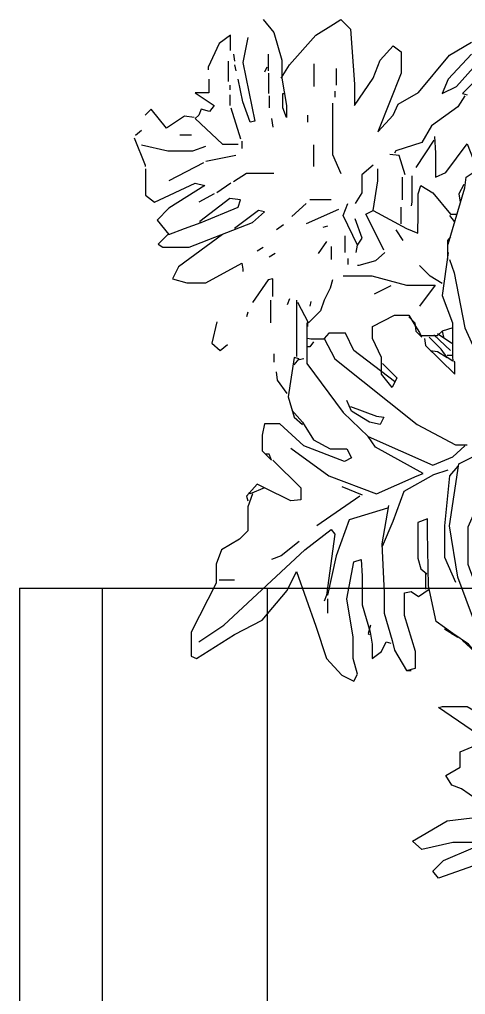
# Model space of a CAD drawing. Extents: x -109 to 1815, y -14679 to 345.
# Drawn here: x -96.349 to -96.079, y -55.306 to -54.716 of the extents above; entities that cross this region are included whole.
import ezdxf

# ---------------------------------------------------------------- set-up
doc = ezdxf.new("R2010")
doc.units = 0
doc.header["$MEASUREMENT"] = 0
doc.layers.get('0').update_dxf_attribs({"linetype": 'CONTINUOUS'})
doc.layers.add('linha-vista-3', color=1, linetype='CONTINUOUS')

# ---------------------------------------------------------------- blocks, each defined once
blk = doc.blocks.new('JARDIM_5')
at = {"linetype": 'Continuous'}
for points in [[(-0.42178, 0.31063), (-0.41248, 0.29927), (-0.40577, 0.27552), (-0.40577, 0.26002), (-0.40164, 0.23627), (-0.40164, 0.22594), (-0.40474, 0.23421), (-0.40474, 0.2466), (-0.40319, 0.2466)], [(-0.40628, 0.26002), (-0.39905, 0.27138), (-0.37634, 0.2972), (-0.36084, 0.3065), (-0.35465, 0.31063), (-0.34639, 0.30237), (-0.34277, 0.25486), (-0.34277, 0.23627), (-0.32676, 0.26002), (-0.32057, 0.27552), (-0.30921, 0.28791), (-0.30249, 0.28275), (-0.30249, 0.26415), (-0.32263, 0.21355), (-0.30921, 0.22801), (-0.30508, 0.2373), (-0.28752, 0.24763), (-0.26067, 0.27965), (-0.24156, 0.29101)], [(-0.24156, 0.28068), (-0.2617, 0.25899), (-0.26686, 0.2466), (-0.25447, 0.25279), (-0.22762, 0.28275)], [(-0.21936, 0.27655), (-0.24931, 0.2466), (-0.24518, 0.24557)], [(-0.45018, 0.28378), (-0.45018, 0.2972), (-0.45999, 0.28997), (-0.46928, 0.26932), (-0.46928, 0.26725)], [(-0.4352, 0.29514), (-0.43933, 0.27345), (-0.429, 0.22284), (-0.43314, 0.22181), (-0.43933, 0.23937), (-0.44346, 0.25899)], [(-0.4476, 0.28068), (-0.44656, 0.27448)], [(-0.41764, 0.28068), (-0.41764, 0.26622)], [(-0.45224, 0.27448), (-0.45224, 0.25693)], [(-0.44656, 0.27138), (-0.44553, 0.26622)], [(-0.37788, 0.27242), (-0.37788, 0.25279)], [(-0.41868, 0.26932), (-0.42074, 0.26519)], [(-0.41713, 0.26415), (-0.41713, 0.2466)], [(-0.35878, 0.26829), (-0.35878, 0.25383)], [(-0.46877, 0.25899), (-0.46877, 0.24711), (-0.48064, 0.24711), (-0.47032, 0.2404), (-0.46412, 0.23627), (-0.46825, 0.23111), (-0.47548, 0.23317), (-0.47754, 0.22801), (-0.48064, 0.22491), (-0.45689, 0.20271), (-0.44346, 0.20271)], [(-0.45069, 0.25383), (-0.45069, 0.2497)], [(-0.45069, 0.24557), (-0.45069, 0.23627)], [(-0.41661, 0.24453), (-0.41661, 0.23421)], [(-0.35981, 0.24866), (-0.35981, 0.2435)], [(-0.24724, 0.24453), (-0.25344, 0.23524), (-0.27616, 0.21871), (-0.28442, 0.20426), (-0.30714, 0.19703), (-0.30818, 0.19496)], [(-0.36188, 0.23834), (-0.36188, 0.19393), (-0.35465, 0.1774)], [(-0.48167, 0.22594), (-0.48994, 0.22698), (-0.50543, 0.21665), (-0.51885, 0.23317), (-0.52402, 0.22801)], [(-0.44966, 0.23421), (-0.4414, 0.20735)], [(-0.38357, 0.22801), (-0.38357, 0.22181)], [(-0.41455, 0.22491), (-0.41351, 0.21768)], [(-0.52712, 0.21458), (-0.53228, 0.21045)], [(-0.49407, 0.21097), (-0.48374, 0.21097)], [(-0.53331, 0.20839), (-0.52402, 0.18463), (-0.52402, 0.1836)], [(-0.44037, 0.20529), (-0.44037, 0.19909)], [(-0.27409, 0.20632), (-0.28958, 0.18257)], [(-0.27358, 0.20942), (-0.2728, 0.19496), (-0.2728, 0.17431), (-0.26377, 0.17844), (-0.24518, 0.20322), (-0.24001, 0.1898), (-0.24001, 0.17844)], [(-0.2617, 0.11647), (-0.24724, 0.16501), (-0.24621, 0.17431), (-0.24001, 0.17844), (-0.23278, 0.17947), (-0.21316, 0.20942), (-0.20438, 0.21045), (-0.20438, 0.20013), (-0.21936, 0.14642), (-0.22039, 0.14229)], [(-0.52712, 0.20219), (-0.5044, 0.19703), (-0.48271, 0.19703), (-0.47135, 0.20116)], [(-0.3784, 0.20219), (-0.3784, 0.1836)], [(-0.29888, 0.17637), (-0.30404, 0.1929), (-0.31231, 0.19393)], [(-0.47341, 0.1867), (-0.50336, 0.17121)], [(-0.44553, 0.1929), (-0.47135, 0.18773)], [(-0.5235, 0.18154), (-0.5235, 0.15882), (-0.51576, 0.15262), (-0.48064, 0.16914), (-0.47238, 0.16708), (-0.50336, 0.14745), (-0.51369, 0.13713), (-0.50336, 0.12473), (-0.48994, 0.1299), (-0.47548, 0.13506), (-0.44346, 0.14849), (-0.4414, 0.15468), (-0.45069, 0.15572), (-0.47651, 0.13609), (-0.47651, 0.13506)], [(-0.41248, 0.1774), (-0.43623, 0.1774), (-0.4476, 0.17018)], [(-0.32676, 0.18463), (-0.33658, 0.17637), (-0.33658, 0.16088), (-0.34225, 0.15159)], [(-0.32676, 0.14539), (-0.32263, 0.17121), (-0.32263, 0.18154)], [(-0.44966, 0.16914), (-0.46205, 0.16088)], [(-0.30146, 0.17431), (-0.30146, 0.15468)], [(-0.2932, 0.17534), (-0.2932, 0.15262), (-0.29372, 0.14952)], [(-0.31747, 0.11131), (-0.32676, 0.1299), (-0.33296, 0.14229), (-0.32676, 0.14539), (-0.29785, 0.1299), (-0.28803, 0.12577), (-0.28778, 0.14229), (-0.28778, 0.15985), (-0.28545, 0.16708), (-0.27513, 0.16088), (-0.25963, 0.14229), (-0.25447, 0.14229)], [(-0.24827, 0.16811), (-0.2524, 0.15985), (-0.25137, 0.15262)], [(-0.46412, 0.15985), (-0.47754, 0.15262)], [(-0.36291, 0.15468), (-0.3815, 0.15468)], [(-0.5044, 0.12473), (-0.51266, 0.11647), (-0.50853, 0.11389), (-0.48581, 0.11389), (-0.43107, 0.13506), (-0.42074, 0.14436), (-0.42591, 0.14539), (-0.44656, 0.1299)], [(-0.3846, 0.15159), (-0.39699, 0.14023)], [(-0.35671, 0.14642), (-0.3846, 0.13403)], [(-0.34019, 0.11544), (-0.35258, 0.14126), (-0.34845, 0.15159)], [(-0.30249, 0.13403), (-0.30249, 0.14849)], [(-0.34122, 0.10924), (-0.34019, 0.11544), (-0.33606, 0.12164), (-0.34225, 0.13816)], [(-0.26067, 0.14126), (-0.25654, 0.13609)], [(-0.40422, 0.133), (-0.41041, 0.12887)], [(-0.36601, 0.13196), (-0.37014, 0.13093)], [(-0.30714, 0.12887), (-0.30095, 0.11957)], [(-0.45689, 0.12473), (-0.4951, 0.09685), (-0.50026, 0.08652), (-0.48787, 0.08291), (-0.47135, 0.08291), (-0.44037, 0.09995), (-0.43933, 0.09478), (-0.43933, 0.09272)], [(-0.36704, 0.11854), (-0.37427, 0.10821)], [(-0.35103, 0.1237), (-0.35103, 0.10924)], [(-0.25963, 0.12267), (-0.26222, 0.11957), (-0.26222, 0.10305), (-0.26273, 0.10305)], [(-0.42178, 0.11337), (-0.42694, 0.11028)], [(-0.36291, 0.11441), (-0.36291, 0.10305)], [(-0.41145, 0.10821), (-0.41661, 0.10511)], [(-0.34845, 0.10408), (-0.34845, 0.09892)], [(-0.31644, 0.10924), (-0.3247, 0.10201), (-0.33916, 0.09788), (-0.34019, 0.09788)], [(-0.2617, 0.10924), (-0.26686, 0.07206), (-0.25809, 0.04831), (-0.25809, 0.01939), (-0.25757, 0.01526), (-0.26273, 0.01836), (-0.2679, 0.02559), (-0.27822, 0.03592)], [(-0.26067, 0.10305), (-0.25654, 0.09169), (-0.24724, 0.04418), (-0.23743, 0.02249), (-0.23743, 0.0101)], [(-0.26686, 0.08239), (-0.27719, 0.08859), (-0.28649, 0.09788)], [(-0.41351, 0.07103), (-0.41351, 0.08652), (-0.41764, 0.08549), (-0.43107, 0.06587)], [(-0.36188, 0.08549), (-0.36394, 0.07826), (-0.36911, 0.06793), (-0.3722, 0.05864), (-0.38253, 0.04831), (-0.39183, 0.06587)], [(-0.35258, 0.0891), (-0.3278, 0.0891), (-0.29785, 0.08084), (-0.27306, 0.08084), (-0.28649, 0.06277)], [(-0.31127, 0.08033), (-0.32573, 0.0731)], [(-0.41558, 0.06793), (-0.41558, 0.04831)], [(-0.39905, 0.06897), (-0.40112, 0.0638)], [(-0.39286, 0.06793), (-0.39286, 0.02249), (-0.39286, 0.01939)], [(-0.38047, 0.0669), (-0.3815, 0.06277)], [(-0.4352, 0.05761), (-0.43623, 0.05347)], [(-0.3185, 0.0132), (-0.30611, 0.0008), (-0.31024, -0.00746), (-0.31954, 0.0039), (-0.31954, 0.01836), (-0.32728, 0.03488), (-0.32728, 0.04521), (-0.30818, 0.05502), (-0.29578, 0.05502), (-0.29062, 0.04624), (-0.28649, 0.04005), (-0.28545, 0.03747), (-0.27099, 0.03747), (-0.26686, 0.04108)], [(-0.29578, 0.05347), (-0.29062, 0.04831), (-0.28958, 0.04108), (-0.28442, 0.03592)], [(-0.46205, 0.04934), (-0.46619, 0.03075), (-0.45896, 0.02456), (-0.45276, 0.02972)], [(-0.38408, 0.04831), (-0.38408, 0.0132), (-0.35258, -0.02915), (-0.33089, -0.0498)], [(-0.38357, 0.04934), (-0.38357, 0.04521)], [(-0.25757, 0.04418), (-0.26686, 0.04108), (-0.26583, 0.03592)], [(-0.36911, 0.03437), (-0.38047, 0.03437), (-0.38357, 0.03488)], [(-0.30818, -0.00229), (-0.34329, 0.02456), (-0.35052, 0.03953), (-0.36498, 0.03953), (-0.36911, 0.03488), (-0.35981, 0.01733), (-0.28855, -0.03947), (-0.2555, -0.05703), (-0.24518, -0.05703)], [(-0.28236, 0.03488), (-0.28132, 0.02869), (-0.25602, 0.0039), (-0.25602, 0.01423), (-0.25654, 0.01526)], [(-0.27409, 0.03798), (-0.25963, 0.02456)], [(-0.27099, 0.03902), (-0.2586, 0.03075)], [(-0.3784, 0.03179), (-0.3815, 0.02766), (-0.38357, 0.02766)], [(-0.41248, 0.02146), (-0.41248, 0.01423)], [(-0.39493, 0.01216), (-0.39079, 0.01733), (-0.39493, 0.01836), (-0.40009, -0.01572), (-0.39493, -0.03328), (-0.3877, -0.03947)], [(-0.38666, 0.01733), (-0.39079, 0.0163)], [(-0.27719, 0.02456), (-0.27099, 0.02352), (-0.26273, 0.01836)], [(-0.26273, 0.02043), (-0.2586, 0.02043)], [(-0.40112, -0.01262), (-0.40938, -0.00126), (-0.41041, 0.00597)], [(-0.34639, -0.02398), (-0.32366, -0.03224), (-0.31747, -0.03328), (-0.32057, -0.03947), (-0.32986, -0.03741), (-0.34535, -0.02811), (-0.34948, -0.01882)], [(-0.39699, -0.02708), (-0.3877, -0.03741), (-0.3784, -0.0529), (-0.36394, -0.06064), (-0.34948, -0.06064), (-0.34535, -0.06839), (-0.35155, -0.07149), (-0.38666, -0.05806), (-0.40732, -0.03896), (-0.42074, -0.03896), (-0.42281, -0.04877), (-0.42281, -0.06219), (-0.41455, -0.07046), (-0.41661, -0.06529), (-0.41971, -0.06529)], [(-0.39802, -0.06013), (-0.36498, -0.08388), (-0.32366, -0.09937), (-0.28855, -0.08388), (-0.28339, -0.08182), (-0.3247, -0.0591), (-0.33089, -0.0498), (-0.27513, -0.07459), (-0.25757, -0.06736), (-0.24724, -0.05806)], [(-0.23175, -0.2295), (-0.25344, -0.17166), (-0.26067, -0.12726), (-0.2524, -0.07355), (-0.23588, -0.06529), (-0.23278, -0.07149), (-0.22865, -0.11486), (-0.21729, -0.14481), (-0.2049, -0.17166)], [(-0.41351, -0.07046), (-0.38924, -0.09421), (-0.38924, -0.10454), (-0.39802, -0.10557), (-0.42074, -0.09421), (-0.43314, -0.09937), (-0.43417, -0.09834)], [(-0.25344, -0.07562), (-0.26067, -0.08388), (-0.2648, -0.12726), (-0.2648, -0.15411), (-0.2555, -0.1758)], [(-0.3185, -0.14481), (-0.30921, -0.12313), (-0.29991, -0.09731), (-0.27409, -0.08285), (-0.2617, -0.07872)], [(-0.42074, -0.09421), (-0.42694, -0.09111), (-0.43623, -0.10144), (-0.4352, -0.10557)], [(-0.43107, -0.09937), (-0.4352, -0.11073), (-0.4352, -0.13139), (-0.44243, -0.13862), (-0.45792, -0.14791), (-0.46257, -0.1603), (-0.46257, -0.17683), (-0.48426, -0.21917), (-0.48426, -0.23983), (-0.47961, -0.24189), (-0.44656, -0.22124), (-0.42281, -0.20884), (-0.40112, -0.18303), (-0.39286, -0.1665), (-0.37634, -0.21401), (-0.36704, -0.24189), (-0.35361, -0.25635), (-0.34329, -0.26151), (-0.34019, -0.25532), (-0.3438, -0.24189), (-0.3438, -0.2233), (-0.34948, -0.19025), (-0.34329, -0.15824), (-0.33709, -0.15617), (-0.33606, -0.17063), (-0.33606, -0.19542), (-0.32935, -0.21917), (-0.32754, -0.2295), (-0.32754, -0.24189), (-0.31954, -0.23569), (-0.3154, -0.22743), (-0.31127, -0.22847)], [(-0.35361, -0.09318), (-0.33606, -0.10041)], [(-0.33812, -0.10144), (-0.3753, -0.12726)], [(-0.31437, -0.11177), (-0.34742, -0.12209), (-0.35878, -0.15307), (-0.36601, -0.18716), (-0.36704, -0.18716)], [(-0.31334, -0.1097), (-0.31902, -0.14275), (-0.31721, -0.18509), (-0.31721, -0.20265), (-0.31024, -0.2264), (-0.30818, -0.23466), (-0.29785, -0.25222), (-0.2901, -0.25015), (-0.2901, -0.23569), (-0.29939, -0.20471), (-0.29939, -0.18509), (-0.29372, -0.18406), (-0.28752, -0.18819), (-0.27822, -0.18199)], [(-0.23588, -0.18406), (-0.21419, -0.19748), (-0.23795, -0.12519), (-0.24001, -0.11796), (-0.24466, -0.12829), (-0.24466, -0.1603), (-0.22659, -0.20988), (-0.20593, -0.23879), (-0.21006, -0.25015), (-0.21419, -0.25119), (-0.22969, -0.24602), (-0.24414, -0.2295), (-0.25757, -0.2202), (-0.2586, -0.22124)], [(-0.25757, -0.2202), (-0.27203, -0.20988), (-0.27874, -0.17889), (-0.27952, -0.13242), (-0.27952, -0.12106), (-0.28803, -0.12416), (-0.28803, -0.15514), (-0.28545, -0.16444), (-0.28029, -0.16857)], [(-0.47754, -0.22743), (-0.45586, -0.21297), (-0.38563, -0.14791), (-0.36291, -0.13035), (-0.35981, -0.13449), (-0.36704, -0.18716), (-0.36911, -0.19232)], [(-0.39079, -0.14068), (-0.40628, -0.15307), (-0.41455, -0.15617)], [(-0.28132, -0.16857), (-0.28132, -0.18199)], [(-0.45999, -0.17373), (-0.44656, -0.17373)], [(-0.36601, -0.19025), (-0.36601, -0.20265)], [(-0.32883, -0.21297), (-0.33089, -0.2202), (-0.32986, -0.22124)], [(-0.2648, -0.21607), (-0.25344, -0.2233)], [(-0.24931, -0.2264), (-0.23898, -0.23569)], [(-0.29785, -0.25222), (-0.29372, -0.25222)], [(-0.21316, -0.25222), (-0.20903, -0.30076), (-0.21419, -0.30179), (-0.24518, -0.28372), (-0.26686, -0.28372), (-0.26893, -0.28423)], [(-0.23485, -0.41952), (-0.26996, -0.43192), (-0.27513, -0.42572), (-0.26583, -0.41643), (-0.24001, -0.40558)], [(-0.22349, -0.40093), (-0.25757, -0.40093), (-0.28442, -0.40713), (-0.29268, -0.3999), (-0.26273, -0.38234), (-0.23382, -0.37873)], [(-0.23692, -0.36375), (-0.25034, -0.35446), (-0.2586, -0.35136), (-0.26377, -0.3431), (-0.25137, -0.33587), (-0.25137, -0.32245), (-0.24104, -0.31831)], [(-0.208, -0.32658), (-0.26996, -0.28423)]]:
    blk.add_lwpolyline(points, dxfattribs=at)

msp = doc.modelspace()

# ---------------------------------------------------------------- linework, layer by layer
at = {"layer": 'linha-vista-3'}
for p, q in [((-96.34893, -55.0597), (-96.34893, -55.6097)), ((-96.34893, -55.0597), (-94.34893, -55.0597)), ((-96.29893, -55.0597), (-96.29893, -55.6097)), ((-96.19893, -55.0597), (-96.19893, -55.6097))]:
    msp.add_line(p, q, dxfattribs=at)

# ---------------------------------------------------------------- block references
at = {"layer": 'linha-vista-3', "xscale": 0.7, "yscale": 0.7, "zscale": 0.7}
msp.add_blockref('JARDIM_5', (-95.90605, -54.933), dxfattribs=at)

doc.saveas('drawing.dxf')
